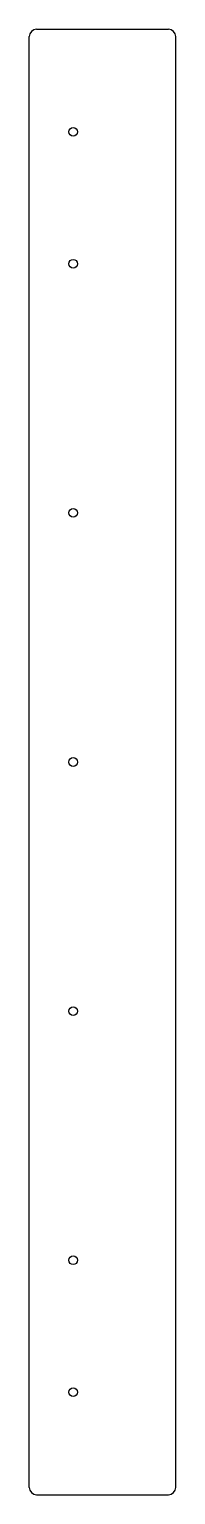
# Model space of a CAD drawing. Header units: millimetres. Extents: x -50 to 50, y -500 to 500.
import ezdxf

# ---------------------------------------------------------------- set-up
doc = ezdxf.new("R2010")
doc.units = ezdxf.units.MM

msp = doc.modelspace()

# ---------------------------------------------------------------- linework, layer by layer
for p, q in [((-45, 500, -9), (45, 500, -9)), ((-50, -495, -9), (-50, 495, -9)), ((50, -495, -9), (50, 495, -9)), ((-45, -500, -9), (45, -500, -9))]:
    msp.add_line(p, q)
for centre in [(-20, 430, -9), (-20, 340, -9), (-20, 170, -9), (-20, 0, -9), (-20, -170, -9), (-20, -340, -9), (-20, -430, -9)]:
    msp.add_circle(centre, 3)
for centre, start, end in [((-45, 495, -9), 90, 180), ((45, 495, -9), 0, 90), ((-45, -495, -9), 180, 270), ((45, -495, -9), -90, 0)]:
    msp.add_arc(centre, 5, start, end)

doc.saveas('drawing.dxf')
